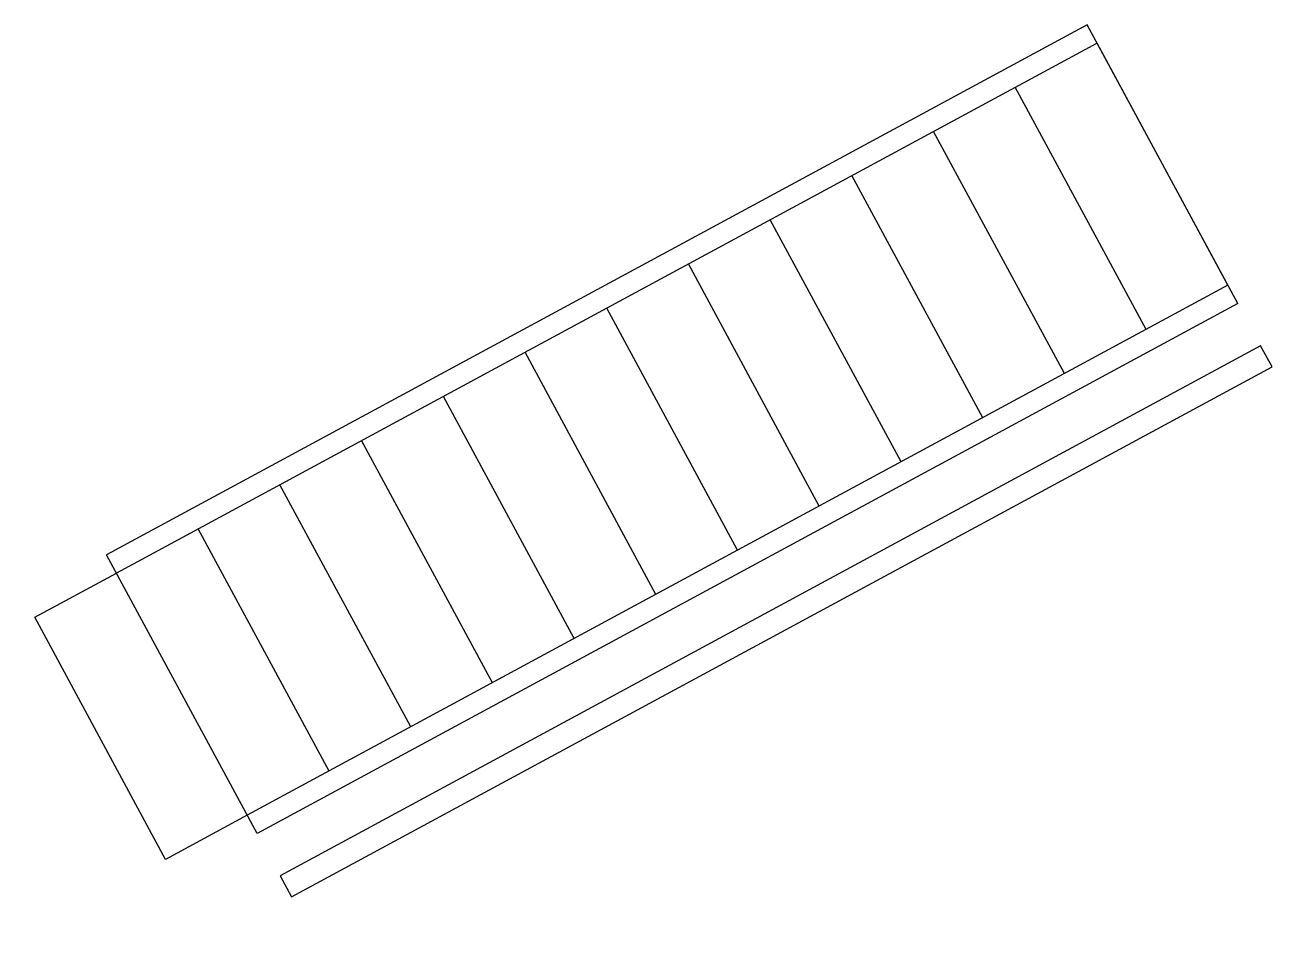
# Model space of a CAD drawing. Header units: metres. Extents: x 7399493 to 7407015, y 5696902 to 5712236.
# Drawn here: x 7403815.493 to 7403819.118, y 5707050.024 to 5707052.687 of the extents above; entities that cross this region are included whole.
import ezdxf

# ---------------------------------------------------------------- set-up
doc = ezdxf.new("R2010")
doc.units = ezdxf.units.M
doc.layers.add('Schody ewakuacyjne', color=100, linetype='Continuous')

# ---------------------------------------------------------------- blocks, each defined once
blk = doc.blocks.new('*U23')
at = {"layer": 'Schody ewakuacyjne'}
for points in [[(-0.4, 0.27), (0.4, 0.27)], [(-0.4, 0), (-0.4, 0.27), (0.4, 0.27), (0.4, 0)], [(-0.46, -3.24), (-0.46, 0)], [(-0.46, 0), (0.46, 0)], [(-0.4, -3.24), (-0.4, 0)], [(0.4, -3.24), (0.4, 0)], [(0.46, -3.24), (0.46, 0)], [(-0.4, -0.27), (0.4, -0.27)], [(-0.4, -0.54), (0.4, -0.54)], [(-0.4, -0.81), (0.4, -0.81)], [(-0.4, -1.08), (0.4, -1.08)], [(-0.4, -1.35), (0.4, -1.35)], [(-0.4, -1.62), (0.4, -1.62)], [(-0.4, -1.89), (0.4, -1.89)], [(-0.4, -2.16), (0.4, -2.16)], [(-0.4, -2.43), (0.4, -2.43)], [(-0.4, -2.7), (0.4, -2.7)], [(-0.4, -2.97), (0.4, -2.97)], [(-0.46, -3.24), (0.46, -3.24)], [(-0.4, -3.24), (0.4, -3.24)]]:
    blk.add_lwpolyline(points, dxfattribs=at)
at = {"layer": 'Schody ewakuacyjne', "ltscale": 0.8}
blk.add_lwpolyline([(-0.67, 0), (-0.67, -3.24), (-0.6, -3.24), (-0.6, 0)], close=True, dxfattribs=at)

msp = doc.modelspace()

# ---------------------------------------------------------------- block references
at = {"color": 1, "linetype": 'Continuous', "lineweight": 25, "rotation": 118.3894381769123}
msp.add_blockref('*U23', (7403815.9488, 5707050.7418), dxfattribs=at)

doc.saveas('drawing.dxf')
